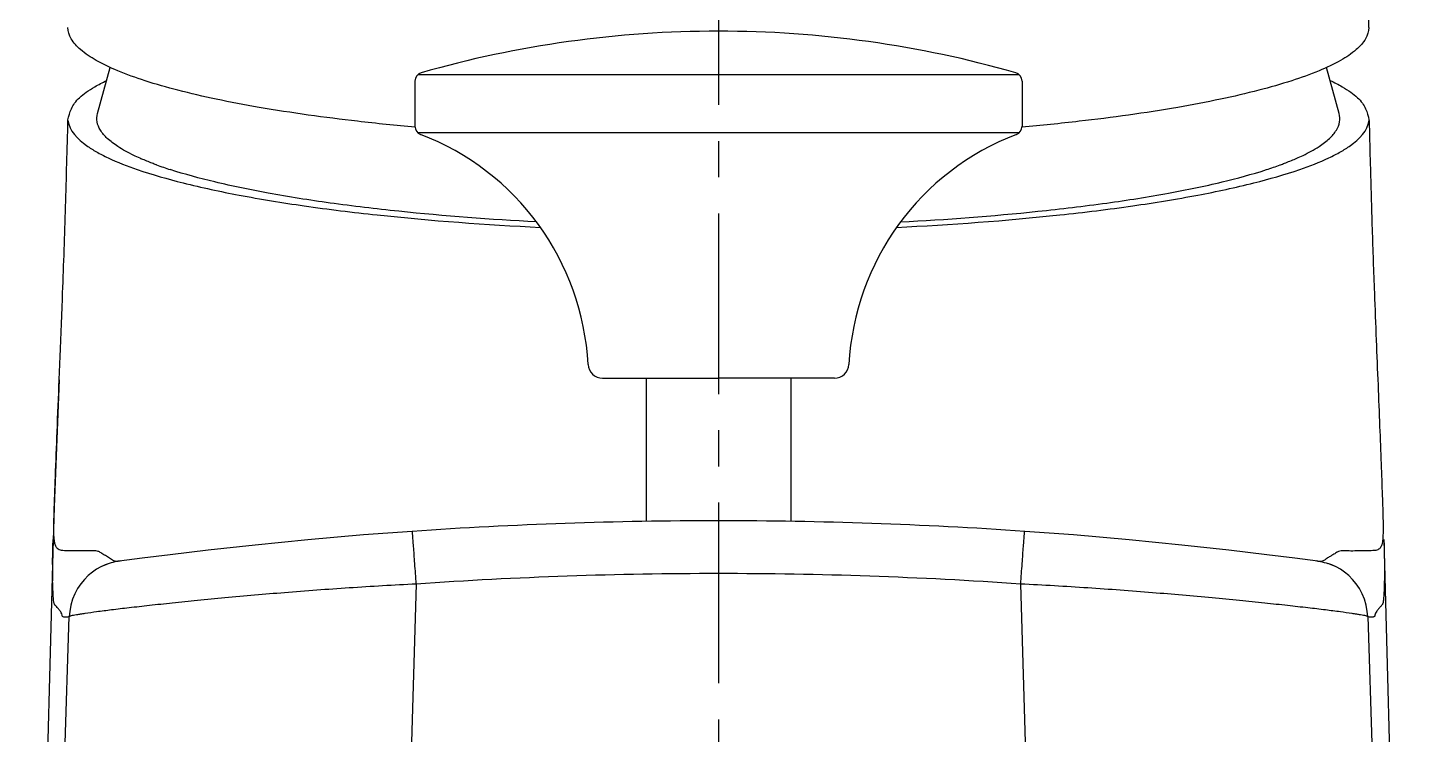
# Model space of a CAD drawing. Extents: x 23502 to 24096, y -2734 to -2314.
# Drawn here: x 23863.26 to 23911.06, y -2492.16 to -2467.71 of the extents above; entities that cross this region are included whole.
import ezdxf

# ---------------------------------------------------------------- set-up
doc = ezdxf.new("R2010")
doc.units = 0
doc.header["$LTSCALE"] = 5
doc.header["$MEASUREMENT"] = 0
doc.linetypes.add('CENTER', pattern=[2, 1.25, -0.25, 0.25, -0.25])
for name, color, linetype in [('CENTER', 1, 'CENTER'), ('D', 2, 'CONTINUOUS'), ('DWG', 7, 'CONTINUOUS')]:
    doc.layers.add(name, color=color, linetype=linetype)

msp = doc.modelspace()

# ---------------------------------------------------------------- linework, layer by layer
at = {"layer": 'CENTER'}
msp.add_line((23887.158, -2434.137), (23887.158, -2569.862), dxfattribs=at)
at = {"layer": 'D'}
for p, q in [((23876.76, -2469.334), (23897.556, -2469.334)), ((23876.743, -2471.334), (23897.573, -2471.334))]:
    msp.add_line(p, q, dxfattribs=at)
at = {"layer": 'DWG'}
for p, q in [((23909.654, -2467.712), (23909.654, -2467.234)), ((23865.678, -2470.686), (23866.113, -2469.09)), ((23908.63, -2470.686), (23908.195, -2469.09)), ((23876.658, -2469.56), (23876.658, -2471.125)), ((23897.658, -2469.56), (23897.658, -2471.125)), ((23867.718, -2472.459), (23867.709, -2472.455)), ((23906.59, -2472.459), (23906.6, -2472.455)), ((23883.145, -2479.834), (23887.158, -2479.834)), ((23891.171, -2479.834), (23887.158, -2479.834)), ((23889.658, -2479.834), (23889.658, -2484.77))]:
    msp.add_line(p, q, dxfattribs=at)
at = {"layer": 'DWG', "color": 7, "linetype": 'Continuous'}
for p, q in [((23864.654, -2470.921), (23864.654, -2470.916)), ((23909.662, -2470.921), (23909.662, -2470.916)), ((23909.662, -2470.921), (23909.704, -2472.442)), ((23864.35, -2479.896), (23864.174, -2484.282)), ((23864.174, -2484.282), (23864.137, -2485.478)), ((23887.158, -2484.77), (23887.158, -2486.595)), ((23864.139, -2485.411), (23863.259, -2518.634)), ((23910.177, -2485.411), (23911.057, -2518.634)), ((23866.023, -2486.017), (23865.953, -2485.975)), ((23866.057, -2486.038), (23866.023, -2486.017)), ((23866.091, -2486.059), (23866.057, -2486.038)), ((23866.23, -2486.153), (23866.091, -2486.059)), ((23867.219, -2486.063), (23866.423, -2486.164)), ((23876.702, -2486.956), (23876.431, -2495.824)), ((23897.885, -2495.824), (23897.614, -2486.956)), ((23864.55, -2492.826), (23864.694, -2488.083)), ((23864.695, -2488.082), (23864.694, -2488.083)), ((23909.622, -2488.083), (23909.622, -2488.082)), ((23909.622, -2488.083), (23909.766, -2492.826))]:
    msp.add_line(p, q, dxfattribs=at)
at = {"layer": 'DWG', "linetype": 'Continuous'}
msp.add_line((23884.658, -2479.834), (23884.658, -2484.77), dxfattribs=at)
at = {"layer": 'DWG', "color": 7, "linetype": 'Continuous'}
for points in [[(23876.565, -2485.135), (23874.881, -2485.259), (23872.949, -2485.429), (23871.125, -2485.611), (23869.507, -2485.789), (23868.187, -2485.943), (23867.219, -2486.063)], [(23907.893, -2486.164), (23907.097, -2486.063), (23906.129, -2485.943), (23904.809, -2485.789), (23903.191, -2485.611), (23901.367, -2485.429), (23899.435, -2485.259), (23897.751, -2485.135)], [(23866.079, -2486.243), (23865.944, -2486.293), (23865.796, -2486.36), (23865.646, -2486.444), (23865.499, -2486.545), (23865.357, -2486.662), (23865.223, -2486.796), (23865.099, -2486.946), (23864.987, -2487.111), (23864.89, -2487.292), (23864.811, -2487.486), (23864.751, -2487.692), (23864.713, -2487.907), (23864.7, -2488.082)], [(23909.616, -2488.082), (23909.603, -2487.907), (23909.565, -2487.692), (23909.505, -2487.486), (23909.426, -2487.292), (23909.329, -2487.111), (23909.218, -2486.946), (23909.093, -2486.796), (23908.959, -2486.662), (23908.817, -2486.545), (23908.67, -2486.444), (23908.52, -2486.36), (23908.372, -2486.293), (23908.237, -2486.243)]]:
    msp.add_lwpolyline(points, dxfattribs=at)
at = {"layer": 'DWG'}
for centre, radius, start, end in [((23887.158, -2505.334), 37.5, 90, 105.9145), ((23887.158, -2505.334), 37.5, 74.0856, 90), ((23876.958, -2469.56), 0.3, 105.9836, 180.002), ((23897.358, -2469.56), 0.3, 359.998, 74.0164), ((23876.958, -2471.125), 0.3, 180.0003, 249.0601), ((23897.358, -2471.125), 0.3, 290.9399, 359.9997), ((23873.637, -2479.834), 9.021, 3.0104, 69.1298), ((23900.679, -2479.834), 9.021, 110.8702, 176.9896), ((23870.405, -2464.846), 8.07, 246.1853, 246.5256), ((23872.389, -2459.69), 13.596, 249.9089, 252.0242), ((23901.92, -2459.69), 13.596, 287.9758, 290.0911), ((23903.903, -2464.846), 8.07, 293.4743, 293.8147), ((23883.145, -2479.334), 0.5, 183.0104, 270), ((23891.171, -2479.334), 0.5, 270, 356.9896)]:
    msp.add_arc(centre, radius, start, end, dxfattribs=at)
at = {"layer": 'DWG', "color": 7, "linetype": 'Continuous'}
for centre, radius, start, end in [((23887.205, -2639.609), 154.84, 90.01744, 93.94028), ((23887.111, -2639.609), 154.84, 86.05972, 89.98256), ((23890.02, -2486.523), 25.899, 179.4574, 179.977), ((23866.759, -2488.265), 2.13, 108.5953, 115.179), ((23866.671, -2487.888), 1.742, 96.6109, 98.1806), ((23907.645, -2487.887), 1.741, 81.8234, 83.3918), ((23907.557, -2488.265), 2.13, 64.7012, 71.3391), ((23881.504, -2486.535), 17.383, 179.9265, 181.0305), ((23887.197, -2639.304), 152.709, 90.01475, 93.94093), ((23887.119, -2639.304), 152.709, 86.05907, 89.98525)]:
    msp.add_arc(centre, radius, start, end, dxfattribs=at)
at = {"layer": 'DWG'}
for points, knots in [([(23876.658, -2471.157), (23875.995, -2471.096), (23874.191, -2470.911), (23871.895, -2470.596), (23869.828, -2470.205), (23868.512, -2469.902), (23867.375, -2469.58), (23866.425, -2469.24), (23865.671, -2468.888), (23865.117, -2468.523), (23864.755, -2468.143), (23864.655, -2467.844), (23864.654, -2467.712)], [0.7246813, 0.7246813, 0.7246813, 0.7246813, 0.7673891, 0.8409751, 0.8732845, 0.9022305, 0.927562, 0.9491066, 0.9668258, 0.9808147, 0.991501, 1, 1, 1, 1]), ([(23909.654, -2467.712), (23909.654, -2467.844), (23909.554, -2468.143), (23909.192, -2468.523), (23908.638, -2468.888), (23907.884, -2469.24), (23906.935, -2469.579), (23905.797, -2469.902), (23904.48, -2470.205), (23902.414, -2470.596), (23900.12, -2470.911), (23898.319, -2471.096), (23897.658, -2471.156)], [0, 0, 0, 0, 0.0084971, 0.0191799, 0.033161, 0.050869, 0.0724076, 0.097746, 0.1267069, 0.1590259, 0.2326062, 0.2751521, 0.2751521, 0.2751521, 0.2751521]), ([(23866.376, -2471.822), (23866.248, -2471.738), (23866.026, -2471.573), (23865.772, -2471.287), (23865.642, -2470.984), (23865.653, -2470.778), (23865.678, -2470.686)], [0, 0, 0, 0, 0.321947, 0.582279, 0.798216, 1, 1, 1, 1]), ([(23907.932, -2471.822), (23908.06, -2471.738), (23908.283, -2471.573), (23908.537, -2471.287), (23908.666, -2470.984), (23908.655, -2470.778), (23908.63, -2470.686)], [0, 0, 0, 0, 0.321947, 0.582279, 0.798216, 1, 1, 1, 1]), ([(23867.147, -2472.229), (23867.074, -2472.197), (23866.81, -2472.075), (23866.553, -2471.937), (23866.376, -2471.822)], [0, 0, 0, 0, 0.275027, 1, 1, 1, 1]), ([(23907.161, -2472.229), (23907.235, -2472.197), (23907.499, -2472.075), (23907.756, -2471.937), (23907.932, -2471.822)], [0, 0, 0, 0, 0.275027, 1, 1, 1, 1]), ([(23867.709, -2472.455), (23867.663, -2472.438), (23867.489, -2472.373), (23867.317, -2472.303), (23867.191, -2472.248)], [0, 0, 0, 0, 0.26088, 1, 1, 1, 1]), ([(23880.862, -2474.432), (23879.272, -2474.348), (23876.887, -2474.17), (23873.795, -2473.802), (23871.669, -2473.468), (23869.822, -2473.09), (23868.698, -2472.787), (23868.193, -2472.622)], [0.3291994, 0.3291994, 0.3291994, 0.3291994, 0.5789451, 0.7043916, 0.8175595, 0.9165938, 1, 1, 1, 1]), ([(23893.454, -2474.432), (23895.041, -2474.348), (23897.425, -2474.17), (23900.513, -2473.802), (23902.64, -2473.468), (23904.486, -2473.09), (23905.61, -2472.787), (23906.116, -2472.622)], [0.3296176, 0.3296176, 0.3296176, 0.3296176, 0.5789451, 0.7043916, 0.8175595, 0.9165938, 1, 1, 1, 1]), ([(23906.6, -2472.455), (23906.645, -2472.438), (23906.819, -2472.373), (23906.992, -2472.303), (23907.118, -2472.248)], [0, 0, 0, 0, 0.26088, 1, 1, 1, 1])]:
    msp.add_open_spline(points, degree=3, knots=knots, dxfattribs=at)
at = {"layer": 'DWG', "color": 7, "linetype": 'Continuous'}
for points, knots in [([(23864.655, -2470.902), (23864.684, -2470.771), (23864.736, -2470.567), (23864.883, -2470.31), (23865.06, -2470.119), (23865.296, -2469.932), (23865.61, -2469.734), (23865.85, -2469.609), (23865.99, -2469.541)], [0, 0, 0, 0, 0.01719914, 0.02666055, 0.03756703, 0.05037042, 0.06509991, 0.08501638, 0.08501638, 0.08501638, 0.08501638]), ([(23908.317, -2469.537), (23908.461, -2469.606), (23908.703, -2469.733), (23909.02, -2469.932), (23909.256, -2470.119), (23909.433, -2470.31), (23909.58, -2470.567), (23909.632, -2470.771), (23909.661, -2470.902)], [0.91457825, 0.91457825, 0.91457825, 0.91457825, 0.93490037, 0.94963015, 0.96243377, 0.97334031, 0.98280156, 1, 1, 1, 1]), ([(23864.47, -2476.881), (23864.508, -2475.887), (23864.576, -2473.901), (23864.627, -2471.914), (23864.654, -2470.921)], [0, 0, 0, 0, 0.500479, 1, 1, 1, 1]), ([(23864.654, -2470.921), (23864.686, -2471.281), (23865.11, -2471.686), (23865.649, -2472.019), (23866.229, -2472.315), (23866.709, -2472.5), (23867.052, -2472.618)], [0, 0, 0, 0, 0.358371, 0.489929, 0.640516, 1, 1, 1, 1]), ([(23907.264, -2472.618), (23907.607, -2472.5), (23908.087, -2472.315), (23908.667, -2472.019), (23909.206, -2471.686), (23909.63, -2471.281), (23909.662, -2470.921)], [0, 0, 0, 0, 0.359484, 0.510072, 0.64163, 1, 1, 1, 1]), ([(23867.052, -2472.618), (23867.572, -2472.797), (23868.739, -2473.128), (23870.669, -2473.539), (23872.91, -2473.903), (23876.382, -2474.328), (23879.113, -2474.528), (23880.999, -2474.621)], [0, 0, 0, 0, 0.081387, 0.1790957, 0.2916145, 0.4170829, 0.6962965, 0.6962965, 0.6962965, 0.6962965]), ([(23893.317, -2474.621), (23895.203, -2474.528), (23897.934, -2474.328), (23901.406, -2473.903), (23903.648, -2473.539), (23905.577, -2473.128), (23906.744, -2472.797), (23907.264, -2472.618)], [0.3037007, 0.3037007, 0.3037007, 0.3037007, 0.5829169, 0.7083853, 0.8209042, 0.9186129, 1, 1, 1, 1]), ([(23909.704, -2472.442), (23909.724, -2473.184), (23909.764, -2474.664), (23909.818, -2476.144), (23909.846, -2476.882)], [0, 0, 0, 0, 0.501273, 1, 1, 1, 1]), ([(23864.35, -2479.896), (23864.36, -2479.654), (23864.4, -2478.649), (23864.441, -2477.645), (23864.47, -2476.881)], [0, 0, 0, 0, 0.240351, 1, 1, 1, 1]), ([(23909.846, -2476.882), (23909.867, -2477.427), (23909.909, -2478.49), (23909.971, -2480.032), (23910.028, -2481.458), (23910.078, -2482.735), (23910.117, -2483.829), (23910.146, -2484.607), (23910.152, -2485.108), (23910.142, -2485.379), (23910.114, -2485.577), (23910.07, -2485.68), (23910.043, -2485.714)], [0, 0, 0, 0, 0.184967, 0.360396, 0.522727, 0.668484, 0.793432, 0.893404, 0.932479, 0.963153, 0.985224, 1, 1, 1, 1]), ([(23864.176, -2485.347), (23864.167, -2485.223), (23864.164, -2484.937), (23864.183, -2484.237), (23864.224, -2483.142), (23864.282, -2481.61), (23864.327, -2480.493), (23864.35, -2479.896)], [0, 0, 0, 0, 0.06831, 0.156799, 0.385452, 0.670996, 1, 1, 1, 1]), ([(23864.122, -2486.278), (23864.123, -2486.215), (23864.126, -2485.928), (23864.133, -2485.64), (23864.139, -2485.414)], [0, 0, 0, 0, 0.216335, 1, 1, 1, 1]), ([(23865.953, -2485.975), (23865.913, -2485.951), (23865.845, -2485.922), (23865.763, -2485.851), (23865.672, -2485.813), (23865.526, -2485.805), (23865.322, -2485.817), (23865.057, -2485.81), (23864.785, -2485.805), (23864.577, -2485.806), (23864.436, -2485.8), (23864.35, -2485.78), (23864.277, -2485.729), (23864.224, -2485.639), (23864.191, -2485.508), (23864.18, -2485.406), (23864.176, -2485.347)], [0, 0, 0, 0, 0.066273, 0.101838, 0.15262, 0.201697, 0.305112, 0.440971, 0.574886, 0.688229, 0.73363, 0.77294, 0.810732, 0.855557, 0.916931, 1, 1, 1, 1]), ([(23876.702, -2486.956), (23876.694, -2486.835), (23876.677, -2486.599), (23876.653, -2486.258), (23876.631, -2485.946), (23876.614, -2485.711), (23876.601, -2485.545), (23876.593, -2485.441), (23876.586, -2485.351), (23876.58, -2485.276), (23876.574, -2485.217), (23876.571, -2485.178), (23876.568, -2485.156), (23876.567, -2485.144), (23876.566, -2485.14), (23876.566, -2485.135), (23876.565, -2485.135)], [0, 0, 0, 0, 0.199389, 0.388997, 0.561753, 0.711999, 0.777076, 0.834645, 0.88421, 0.925382, 0.95778, 0.981104, 0.989317, 0.995209, 0.998767, 1, 1, 1, 1]), ([(23897.614, -2486.956), (23897.622, -2486.835), (23897.639, -2486.599), (23897.663, -2486.258), (23897.685, -2485.946), (23897.703, -2485.711), (23897.715, -2485.545), (23897.723, -2485.441), (23897.73, -2485.351), (23897.736, -2485.276), (23897.742, -2485.217), (23897.745, -2485.178), (23897.748, -2485.156), (23897.749, -2485.144), (23897.75, -2485.14), (23897.75, -2485.135), (23897.751, -2485.135)], [0, 0, 0, 0, 0.199385, 0.38899, 0.561743, 0.711987, 0.777064, 0.834634, 0.884198, 0.925372, 0.957772, 0.981098, 0.989312, 0.995205, 0.998766, 1, 1, 1, 1]), ([(23910.177, -2485.414), (23910.183, -2485.619), (23910.191, -2485.983), (23910.196, -2486.474), (23910.193, -2486.862), (23910.184, -2487.172), (23910.169, -2487.409), (23910.154, -2487.566), (23910.133, -2487.662), (23910.093, -2487.703), (23910.064, -2487.734), (23910.031, -2487.771), (23909.984, -2487.824), (23909.932, -2487.889), (23909.89, -2487.953), (23909.869, -2488.002), (23909.862, -2488.038), (23909.86, -2488.065), (23909.843, -2488.086), (23909.816, -2488.096), (23909.783, -2488.102), (23909.714, -2488.105), (23909.655, -2488.1), (23909.616, -2488.08)], [0, 0, 0, 0, 0.205013, 0.36465, 0.490209, 0.593466, 0.674358, 0.726821, 0.753399, 0.76895, 0.782817, 0.795669, 0.818511, 0.854044, 0.878576, 0.895229, 0.906808, 0.915078, 0.922234, 0.931612, 0.943296, 0.956177, 1, 1, 1, 1]), ([(23908.317, -2486.003), (23908.279, -2486.026), (23908.217, -2486.061), (23908.147, -2486.114), (23908.097, -2486.151), (23908.063, -2486.161), (23908.045, -2486.165)], [0, 0, 0, 0, 0.420195, 0.666838, 0.830848, 1, 1, 1, 1]), ([(23909.788, -2485.802), (23909.714, -2485.805), (23909.553, -2485.805), (23909.301, -2485.81), (23909.045, -2485.818), (23908.815, -2485.809), (23908.652, -2485.808), (23908.565, -2485.846), (23908.523, -2485.877), (23908.478, -2485.914), (23908.417, -2485.944), (23908.364, -2485.973), (23908.332, -2485.993), (23908.317, -2486.003)], [0, 0, 0, 0, 0.146126, 0.318524, 0.496979, 0.648958, 0.777086, 0.809257, 0.834335, 0.879543, 0.925331, 0.965961, 1, 1, 1, 1]), ([(23910.043, -2485.714), (23910.015, -2485.747), (23909.931, -2485.798), (23909.837, -2485.8), (23909.788, -2485.802)], [0, 0, 0, 0, 0.466311, 1, 1, 1, 1]), ([(23866.423, -2486.164), (23866.395, -2486.168), (23866.279, -2486.188), (23866.164, -2486.218), (23866.08, -2486.246)], [0, 0, 0, 0, 0.244332, 1, 1, 1, 1]), ([(23866.389, -2486.176), (23866.376, -2486.176), (23866.323, -2486.175), (23866.268, -2486.168), (23866.23, -2486.153)], [0, 0, 0, 0, 0.242974, 1, 1, 1, 1]), ([(23907.893, -2486.164), (23907.922, -2486.168), (23908.039, -2486.188), (23908.153, -2486.219), (23908.238, -2486.247)], [0, 0, 0, 0, 0.2443, 1, 1, 1, 1]), ([(23908.045, -2486.165), (23908.015, -2486.172), (23907.975, -2486.176), (23907.935, -2486.176), (23907.926, -2486.176)], [0, 0, 0, 0, 0.765945, 1, 1, 1, 1]), ([(23864.143, -2487.336), (23864.14, -2487.301), (23864.131, -2487.138), (23864.126, -2486.975), (23864.124, -2486.847)], [0, 0, 0, 0, 0.216152, 1, 1, 1, 1]), ([(23876.702, -2486.956), (23875.927, -2486.997), (23874.407, -2487.084), (23872.199, -2487.249), (23870.452, -2487.401), (23869.158, -2487.526), (23868.288, -2487.614), (23867.499, -2487.699), (23866.798, -2487.778), (23866.189, -2487.85), (23865.681, -2487.915), (23865.322, -2487.965), (23865.09, -2488.001), (23864.956, -2488.022), (23864.851, -2488.042), (23864.772, -2488.056), (23864.726, -2488.07), (23864.699, -2488.076), (23864.695, -2488.082)], [0, 0, 0, 0, 0.192824, 0.378643, 0.550322, 0.628993, 0.701728, 0.767647, 0.826291, 0.877275, 0.919978, 0.953793, 0.967287, 0.978485, 0.98737, 0.993923, 0.998129, 1, 1, 1, 1]), ([(23909.622, -2488.082), (23909.617, -2488.076), (23909.591, -2488.07), (23909.544, -2488.056), (23909.465, -2488.042), (23909.36, -2488.022), (23909.227, -2488.001), (23908.994, -2487.965), (23908.635, -2487.915), (23908.127, -2487.85), (23907.518, -2487.778), (23906.817, -2487.699), (23906.028, -2487.614), (23905.158, -2487.526), (23903.865, -2487.401), (23902.117, -2487.249), (23899.909, -2487.084), (23898.389, -2486.997), (23897.614, -2486.956)], [0, 0, 0, 0, 0.001871, 0.006077, 0.01263, 0.021515, 0.032713, 0.046207, 0.080022, 0.122725, 0.173709, 0.232353, 0.298272, 0.371007, 0.449678, 0.621357, 0.807176, 1, 1, 1, 1]), ([(23864.7, -2488.08), (23864.664, -2488.098), (23864.597, -2488.106), (23864.52, -2488.101), (23864.458, -2488.084), (23864.453, -2488.017), (23864.429, -2487.956), (23864.38, -2487.884), (23864.331, -2487.823), (23864.279, -2487.764), (23864.24, -2487.72), (23864.198, -2487.68), (23864.168, -2487.615), (23864.156, -2487.497), (23864.147, -2487.398), (23864.143, -2487.336)], [0, 0, 0, 0, 0.111967, 0.177359, 0.225167, 0.267087, 0.34571, 0.411956, 0.505216, 0.564095, 0.632239, 0.670289, 0.723379, 0.826322, 1, 1, 1, 1])]:
    msp.add_open_spline(points, degree=3, knots=knots, dxfattribs=at)

doc.saveas('drawing.dxf')
